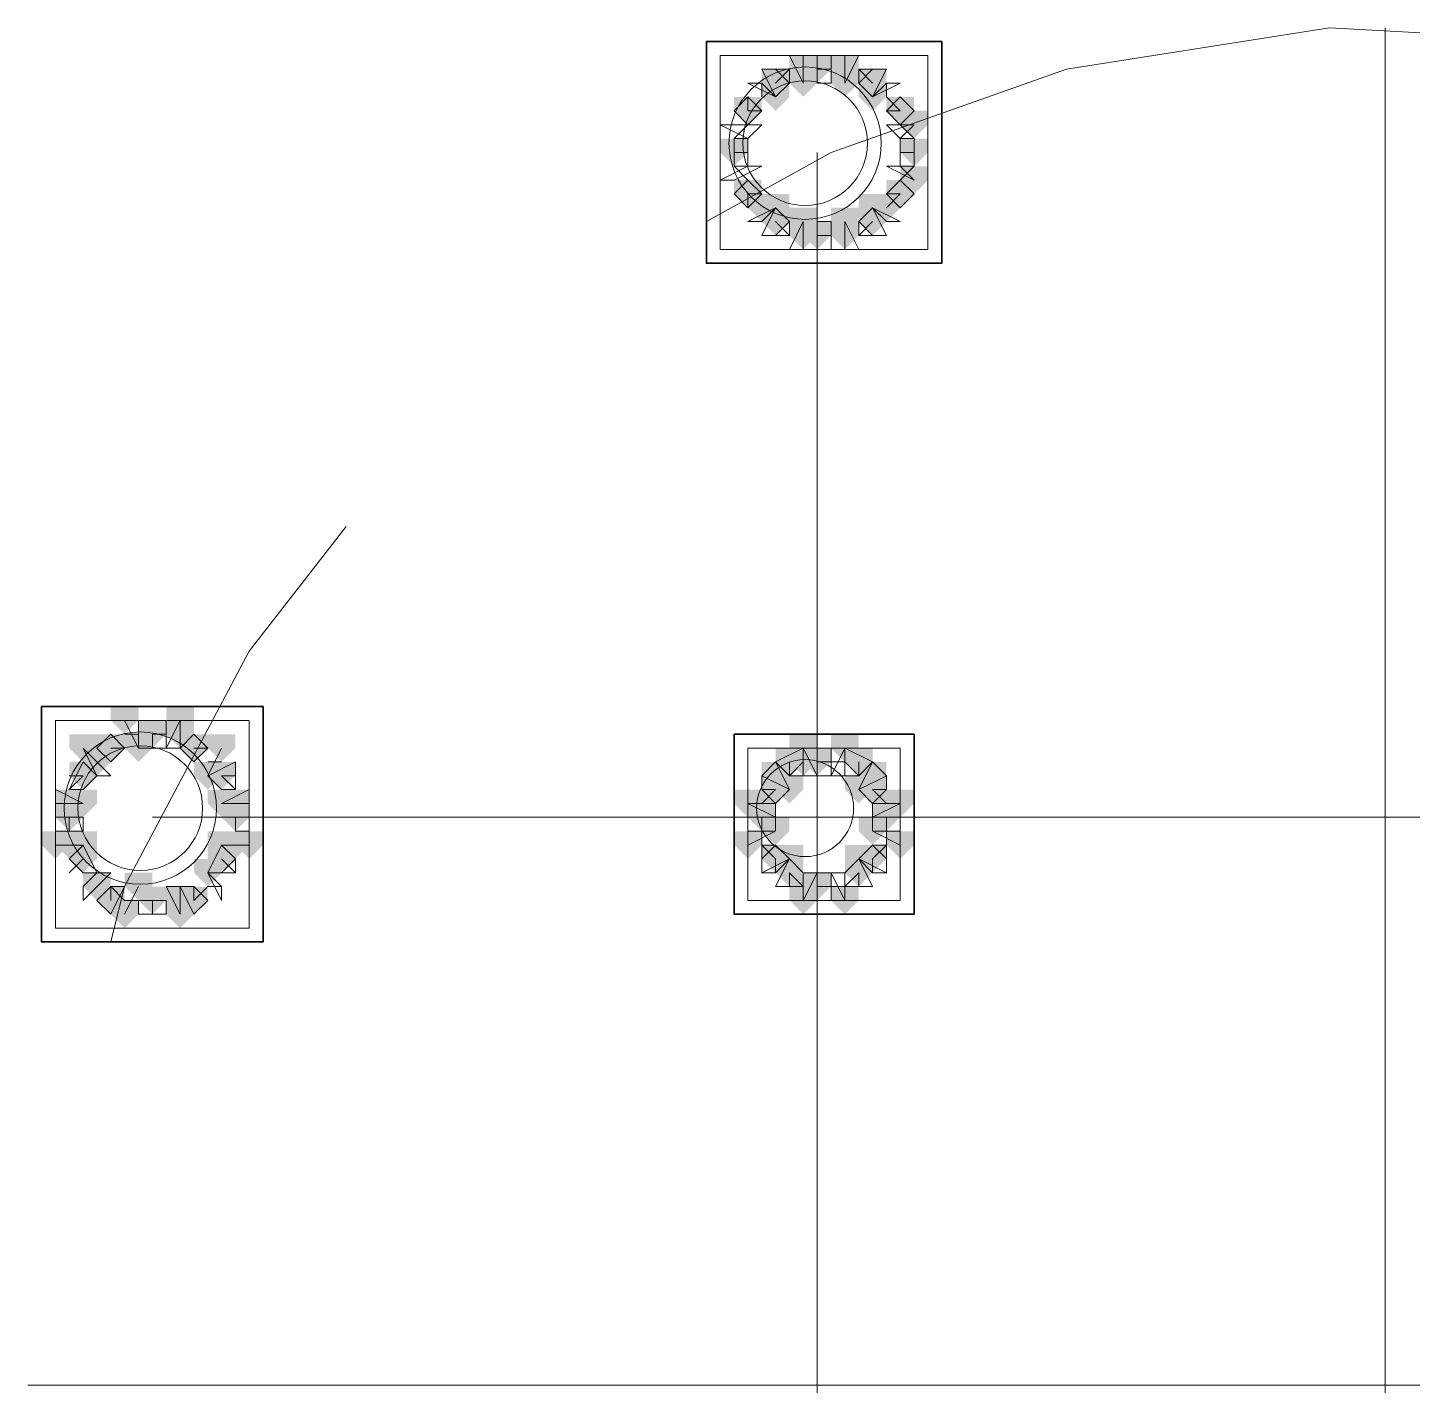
# Model space of a CAD drawing. Header units: millimetres. Extents: x 2315 to 4619, y 1334 to 1897.
# Drawn here: x 4068.01 to 4074.12, y 1554.71 to 1560.69 of the extents above; entities that cross this region are included whole.
import ezdxf

# ---------------------------------------------------------------- set-up
doc = ezdxf.new("R2010")
doc.units = ezdxf.units.MM
for name, color, linetype, true_color in [('PDF_10', 7, 'Continuous', 0x00b85c), ('PDF_AXIS', 7, 'Continuous', 0x00b85c), ('PDF_柱构件', 7, 'Continuous', 0x00b85c), ('PDF_转运站初步方案', 7, 'Continuous', 0x00b85c)]:
    doc.layers.add(name, color=color, linetype=linetype, true_color=true_color)
doc.layers.add('PDF_中心线层', color=1, linetype='Continuous')
doc.layers.add('PDF_粗实线层', color=7, linetype='Continuous')

msp = doc.modelspace()

# ---------------------------------------------------------------- hatches: boundary and pattern name
at = {"layer": 'PDF_10', "transparency": 33554559}
for points in [[(4071.4939, 1560.5703), (4071.4329, 1560.5703), (4071.4329, 1560.5093), (4071.4939, 1560.4482), (4071.555, 1560.5093), (4071.555, 1560.5703)], [(4071.4939, 1560.5703), (4071.4329, 1560.5703), (4071.4329, 1560.5093), (4071.4939, 1560.4482), (4071.555, 1560.5093), (4071.555, 1560.5703)], [(4071.3107, 1560.5093), (4071.2496, 1560.5093), (4071.2496, 1560.4482), (4071.3107, 1560.3871), (4071.3718, 1560.4482), (4071.3718, 1560.5093)], [(4071.3107, 1560.5093), (4071.2496, 1560.5093), (4071.2496, 1560.4482), (4071.3107, 1560.3871), (4071.3718, 1560.4482), (4071.3718, 1560.5093)], [(4071.7383, 1560.5093), (4071.6772, 1560.5093), (4071.6772, 1560.4482), (4071.7383, 1560.3871), (4071.7993, 1560.4482), (4071.7993, 1560.5093)], [(4071.7383, 1560.5093), (4071.6772, 1560.5093), (4071.6772, 1560.4482), (4071.7383, 1560.3871), (4071.7993, 1560.4482), (4071.7993, 1560.5093)], [(4071.1885, 1560.3871), (4071.1275, 1560.3871), (4071.1275, 1560.326), (4071.1885, 1560.2649), (4071.2496, 1560.326), (4071.2496, 1560.3871)], [(4071.1885, 1560.3871), (4071.1275, 1560.3871), (4071.1275, 1560.326), (4071.1885, 1560.2649), (4071.2496, 1560.326), (4071.2496, 1560.3871)], [(4071.8604, 1560.3871), (4071.7993, 1560.3871), (4071.7993, 1560.326), (4071.8604, 1560.2649), (4071.9215, 1560.326), (4071.9215, 1560.3871)], [(4071.8604, 1560.3871), (4071.7993, 1560.3871), (4071.7993, 1560.326), (4071.8604, 1560.2649), (4071.9215, 1560.326), (4071.9215, 1560.3871)], [(4071.1275, 1560.2039), (4071.0664, 1560.2039), (4071.0664, 1560.1428), (4071.1275, 1560.0817), (4071.1885, 1560.1428), (4071.1885, 1560.2039)], [(4071.1275, 1560.2039), (4071.0664, 1560.2039), (4071.0664, 1560.1428), (4071.1275, 1560.0817), (4071.1885, 1560.1428), (4071.1885, 1560.2039)], [(4071.9215, 1560.2039), (4071.8604, 1560.2039), (4071.8604, 1560.1428), (4071.9215, 1560.0817), (4071.9826, 1560.1428), (4071.9826, 1560.2039)], [(4071.9215, 1560.2039), (4071.8604, 1560.2039), (4071.8604, 1560.1428), (4071.9215, 1560.0817), (4071.9826, 1560.1428), (4071.9826, 1560.2039)], [(4071.1885, 1560.0206), (4071.1275, 1560.0206), (4071.1275, 1559.9595), (4071.1885, 1559.8985), (4071.2496, 1559.9595), (4071.2496, 1560.0206)], [(4071.1885, 1560.0206), (4071.1275, 1560.0206), (4071.1275, 1559.9595), (4071.1885, 1559.8985), (4071.2496, 1559.9595), (4071.2496, 1560.0206)], [(4071.8604, 1560.0206), (4071.7993, 1560.0206), (4071.7993, 1559.9595), (4071.8604, 1559.8985), (4071.9215, 1559.9595), (4071.9215, 1560.0206)], [(4071.8604, 1560.0206), (4071.7993, 1560.0206), (4071.7993, 1559.9595), (4071.8604, 1559.8985), (4071.9215, 1559.9595), (4071.9215, 1560.0206)], [(4071.3107, 1559.8985), (4071.2496, 1559.8985), (4071.2496, 1559.8374), (4071.3107, 1559.7763), (4071.3718, 1559.8374), (4071.3718, 1559.8985)], [(4071.3107, 1559.8985), (4071.2496, 1559.8985), (4071.2496, 1559.8374), (4071.3107, 1559.7763), (4071.3718, 1559.8374), (4071.3718, 1559.8985)], [(4071.7383, 1559.8985), (4071.6772, 1559.8985), (4071.6772, 1559.8374), (4071.7383, 1559.7763), (4071.7993, 1559.8374), (4071.7993, 1559.8985)], [(4071.7383, 1559.8985), (4071.6772, 1559.8985), (4071.6772, 1559.8374), (4071.7383, 1559.7763), (4071.7993, 1559.8374), (4071.7993, 1559.8985)], [(4071.4939, 1559.8374), (4071.4329, 1559.8374), (4071.4329, 1559.7763), (4071.4939, 1559.7152), (4071.555, 1559.7763), (4071.555, 1559.8374)], [(4071.4939, 1559.8374), (4071.4329, 1559.8374), (4071.4329, 1559.7763), (4071.4939, 1559.7152), (4071.555, 1559.7763), (4071.555, 1559.8374)], [(4068.562, 1557.6385), (4068.501, 1557.6385), (4068.501, 1557.5774), (4068.562, 1557.5163), (4068.6231, 1557.5774), (4068.6231, 1557.6385)], [(4068.562, 1557.6385), (4068.501, 1557.6385), (4068.501, 1557.5774), (4068.562, 1557.5163), (4068.6231, 1557.5774), (4068.6231, 1557.6385)], [(4068.3788, 1557.5774), (4068.3177, 1557.5774), (4068.3177, 1557.5163), (4068.3788, 1557.4552), (4068.4399, 1557.5163), (4068.4399, 1557.5774)], [(4068.3788, 1557.5774), (4068.3177, 1557.5774), (4068.3177, 1557.5163), (4068.3788, 1557.4552), (4068.4399, 1557.5163), (4068.4399, 1557.5774)], [(4068.3788, 1557.5774), (4068.3177, 1557.5774), (4068.3177, 1557.5163), (4068.3788, 1557.4552), (4068.4399, 1557.5163), (4068.4399, 1557.5774)], [(4068.7453, 1557.5774), (4068.6842, 1557.5774), (4068.6842, 1557.5163), (4068.7453, 1557.4552), (4068.8064, 1557.5163), (4068.8064, 1557.5774)], [(4068.7453, 1557.5774), (4068.6842, 1557.5774), (4068.6842, 1557.5163), (4068.7453, 1557.4552), (4068.8064, 1557.5163), (4068.8064, 1557.5774)], [(4068.7453, 1557.5774), (4068.6842, 1557.5774), (4068.6842, 1557.5163), (4068.7453, 1557.4552), (4068.8064, 1557.5163), (4068.8064, 1557.5774)], [(4071.3718, 1557.5163), (4071.3107, 1557.5163), (4071.3107, 1557.4552), (4071.3718, 1557.3941), (4071.4329, 1557.4552), (4071.4329, 1557.5163)], [(4071.3718, 1557.5163), (4071.3107, 1557.5163), (4071.3107, 1557.4552), (4071.3718, 1557.3941), (4071.4329, 1557.4552), (4071.4329, 1557.5163)], [(4071.4939, 1557.5163), (4071.4329, 1557.5163), (4071.4329, 1557.4552), (4071.4939, 1557.3941), (4071.555, 1557.4552), (4071.555, 1557.5163)], [(4071.4939, 1557.5163), (4071.4329, 1557.5163), (4071.4329, 1557.4552), (4071.4939, 1557.3941), (4071.555, 1557.4552), (4071.555, 1557.5163)], [(4071.6772, 1557.5163), (4071.6161, 1557.5163), (4071.6161, 1557.4552), (4071.6772, 1557.3941), (4071.7383, 1557.4552), (4071.7383, 1557.5163)], [(4071.6772, 1557.5163), (4071.6161, 1557.5163), (4071.6161, 1557.4552), (4071.6772, 1557.3941), (4071.7383, 1557.4552), (4071.7383, 1557.5163)], [(4068.2566, 1557.4552), (4068.1956, 1557.4552), (4068.1956, 1557.3941), (4068.2566, 1557.333), (4068.3177, 1557.3941), (4068.3177, 1557.4552)], [(4068.2566, 1557.4552), (4068.1956, 1557.4552), (4068.1956, 1557.3941), (4068.2566, 1557.333), (4068.3177, 1557.3941), (4068.3177, 1557.4552)], [(4068.8675, 1557.4552), (4068.8064, 1557.4552), (4068.8064, 1557.3941), (4068.8675, 1557.333), (4068.9285, 1557.3941), (4068.9285, 1557.4552)], [(4068.8675, 1557.4552), (4068.8064, 1557.4552), (4068.8064, 1557.3941), (4068.8675, 1557.333), (4068.9285, 1557.3941), (4068.9285, 1557.4552)], [(4071.3107, 1557.3941), (4071.2496, 1557.3941), (4071.2496, 1557.333), (4071.3107, 1557.272), (4071.3718, 1557.333), (4071.3718, 1557.3941)], [(4071.3107, 1557.3941), (4071.2496, 1557.3941), (4071.2496, 1557.333), (4071.3107, 1557.272), (4071.3718, 1557.333), (4071.3718, 1557.3941)], [(4071.7383, 1557.3941), (4071.6772, 1557.3941), (4071.6772, 1557.333), (4071.7383, 1557.272), (4071.7993, 1557.333), (4071.7993, 1557.3941)], [(4071.7383, 1557.3941), (4071.6772, 1557.3941), (4071.6772, 1557.333), (4071.7383, 1557.272), (4071.7993, 1557.333), (4071.7993, 1557.3941)], [(4068.1956, 1557.272), (4068.1345, 1557.272), (4068.1345, 1557.2109), (4068.1956, 1557.1498), (4068.2566, 1557.2109), (4068.2566, 1557.272)], [(4068.1956, 1557.272), (4068.1345, 1557.272), (4068.1345, 1557.2109), (4068.1956, 1557.1498), (4068.2566, 1557.2109), (4068.2566, 1557.272)], [(4068.1956, 1557.272), (4068.1345, 1557.272), (4068.1345, 1557.2109), (4068.1956, 1557.1498), (4068.2566, 1557.2109), (4068.2566, 1557.272)], [(4068.9285, 1557.272), (4068.8675, 1557.272), (4068.8675, 1557.2109), (4068.9285, 1557.1498), (4068.9896, 1557.2109), (4068.9896, 1557.272)], [(4068.9285, 1557.272), (4068.8675, 1557.272), (4068.8675, 1557.2109), (4068.9285, 1557.1498), (4068.9896, 1557.2109), (4068.9896, 1557.272)], [(4071.2496, 1557.272), (4071.1885, 1557.272), (4071.1885, 1557.2109), (4071.2496, 1557.1498), (4071.3107, 1557.2109), (4071.3107, 1557.272)], [(4071.2496, 1557.272), (4071.1885, 1557.272), (4071.1885, 1557.2109), (4071.2496, 1557.1498), (4071.3107, 1557.2109), (4071.3107, 1557.272)], [(4071.2496, 1557.272), (4071.1885, 1557.272), (4071.1885, 1557.2109), (4071.2496, 1557.1498), (4071.3107, 1557.2109), (4071.3107, 1557.272)], [(4071.7993, 1557.272), (4071.7383, 1557.272), (4071.7383, 1557.2109), (4071.7993, 1557.1498), (4071.8604, 1557.2109), (4071.8604, 1557.272)], [(4071.7993, 1557.272), (4071.7383, 1557.272), (4071.7383, 1557.2109), (4071.7993, 1557.1498), (4071.8604, 1557.2109), (4071.8604, 1557.272)], [(4071.7993, 1557.272), (4071.7383, 1557.272), (4071.7383, 1557.2109), (4071.7993, 1557.1498), (4071.8604, 1557.2109), (4071.8604, 1557.272)], [(4068.2566, 1557.0887), (4068.1956, 1557.0887), (4068.1956, 1557.0276), (4068.2566, 1556.9666), (4068.3177, 1557.0276), (4068.3177, 1557.0887)], [(4068.2566, 1557.0887), (4068.1956, 1557.0887), (4068.1956, 1557.0276), (4068.2566, 1556.9666), (4068.3177, 1557.0276), (4068.3177, 1557.0887)], [(4068.8675, 1557.0887), (4068.8064, 1557.0887), (4068.8064, 1557.0276), (4068.8675, 1556.9666), (4068.9285, 1557.0276), (4068.9285, 1557.0887)], [(4068.8675, 1557.0887), (4068.8064, 1557.0887), (4068.8064, 1557.0276), (4068.8675, 1556.9666), (4068.9285, 1557.0276), (4068.9285, 1557.0887)], [(4071.3107, 1557.0887), (4071.2496, 1557.0887), (4071.2496, 1557.0276), (4071.3107, 1556.9666), (4071.3718, 1557.0276), (4071.3718, 1557.0887)], [(4071.3107, 1557.0887), (4071.2496, 1557.0887), (4071.2496, 1557.0276), (4071.3107, 1556.9666), (4071.3718, 1557.0276), (4071.3718, 1557.0887)], [(4071.7383, 1557.0887), (4071.6772, 1557.0887), (4071.6772, 1557.0276), (4071.7383, 1556.9666), (4071.7993, 1557.0276), (4071.7993, 1557.0887)], [(4071.7383, 1557.0887), (4071.6772, 1557.0887), (4071.6772, 1557.0276), (4071.7383, 1556.9666), (4071.7993, 1557.0276), (4071.7993, 1557.0887)], [(4071.3718, 1557.0276), (4071.3107, 1557.0276), (4071.3107, 1556.9666), (4071.3718, 1556.9055), (4071.4329, 1556.9666), (4071.4329, 1557.0276)], [(4071.3718, 1557.0276), (4071.3107, 1557.0276), (4071.3107, 1556.9666), (4071.3718, 1556.9055), (4071.4329, 1556.9666), (4071.4329, 1557.0276)], [(4071.6772, 1557.0276), (4071.6161, 1557.0276), (4071.6161, 1556.9666), (4071.6772, 1556.9055), (4071.7383, 1556.9666), (4071.7383, 1557.0276)], [(4071.6772, 1557.0276), (4071.6161, 1557.0276), (4071.6161, 1556.9666), (4071.6772, 1556.9055), (4071.7383, 1556.9666), (4071.7383, 1557.0276)], [(4071.4939, 1556.9666), (4071.4329, 1556.9666), (4071.4329, 1556.9055), (4071.4939, 1556.8444), (4071.555, 1556.9055), (4071.555, 1556.9666)], [(4071.4939, 1556.9666), (4071.4329, 1556.9666), (4071.4329, 1556.9055), (4071.4939, 1556.8444), (4071.555, 1556.9055), (4071.555, 1556.9666)], [(4068.3788, 1556.9055), (4068.3177, 1556.9055), (4068.3177, 1556.8444), (4068.3788, 1556.7833), (4068.4399, 1556.8444), (4068.4399, 1556.9055)], [(4068.3788, 1556.9055), (4068.3177, 1556.9055), (4068.3177, 1556.8444), (4068.3788, 1556.7833), (4068.4399, 1556.8444), (4068.4399, 1556.9055)], [(4068.562, 1556.9055), (4068.501, 1556.9055), (4068.501, 1556.8444), (4068.562, 1556.7833), (4068.6231, 1556.8444), (4068.6231, 1556.9055)], [(4068.562, 1556.9055), (4068.501, 1556.9055), (4068.501, 1556.8444), (4068.562, 1556.7833), (4068.6231, 1556.8444), (4068.6231, 1556.9055)], [(4068.7453, 1556.9055), (4068.6842, 1556.9055), (4068.6842, 1556.8444), (4068.7453, 1556.7833), (4068.8064, 1556.8444), (4068.8064, 1556.9055)], [(4068.7453, 1556.9055), (4068.6842, 1556.9055), (4068.6842, 1556.8444), (4068.7453, 1556.7833), (4068.8064, 1556.8444), (4068.8064, 1556.9055)]]:
    msp.add_hatch(color=256, dxfattribs=at).paths.add_polyline_path(points)
at = {"layer": 'PDF_柱构件', "transparency": 33554559}
for points in [[(4071.4329, 1560.5703), (4071.3718, 1560.5703), (4071.3718, 1560.5093), (4071.4329, 1560.4482), (4071.4939, 1560.5093), (4071.4939, 1560.5703)], [(4071.6161, 1560.5703), (4071.555, 1560.5703), (4071.555, 1560.5093), (4071.6161, 1560.4482), (4071.6772, 1560.5093), (4071.6772, 1560.5703)], [(4071.4329, 1560.5093), (4071.3718, 1560.5093), (4071.3718, 1560.4482), (4071.4329, 1560.3871), (4071.4939, 1560.4482), (4071.4939, 1560.5093)], [(4071.6161, 1560.5093), (4071.555, 1560.5093), (4071.555, 1560.4482), (4071.6161, 1560.3871), (4071.6772, 1560.4482), (4071.6772, 1560.5093)], [(4071.3107, 1560.4482), (4071.2496, 1560.4482), (4071.2496, 1560.3871), (4071.3107, 1560.326), (4071.3718, 1560.3871), (4071.3718, 1560.4482)], [(4071.7383, 1560.4482), (4071.6772, 1560.4482), (4071.6772, 1560.3871), (4071.7383, 1560.326), (4071.7993, 1560.3871), (4071.7993, 1560.4482)], [(4071.9215, 1560.326), (4071.8604, 1560.326), (4071.8604, 1560.2649), (4071.9215, 1560.2039), (4071.9826, 1560.2649), (4071.9826, 1560.326)], [(4071.9215, 1560.0817), (4071.8604, 1560.0817), (4071.8604, 1560.0206), (4071.9215, 1559.9595), (4071.9826, 1560.0206), (4071.9826, 1560.0817)], [(4071.2496, 1559.9595), (4071.1885, 1559.9595), (4071.1885, 1559.8985), (4071.2496, 1559.8374), (4071.3107, 1559.8985), (4071.3107, 1559.9595)], [(4071.3107, 1559.9595), (4071.2496, 1559.9595), (4071.2496, 1559.8985), (4071.3107, 1559.8374), (4071.3718, 1559.8985), (4071.3718, 1559.9595)], [(4071.7383, 1559.9595), (4071.6772, 1559.9595), (4071.6772, 1559.8985), (4071.7383, 1559.8374), (4071.7993, 1559.8985), (4071.7993, 1559.9595)], [(4071.7993, 1559.9595), (4071.7383, 1559.9595), (4071.7383, 1559.8985), (4071.7993, 1559.8374), (4071.8604, 1559.8985), (4071.8604, 1559.9595)], [(4071.4329, 1559.8985), (4071.3718, 1559.8985), (4071.3718, 1559.8374), (4071.4329, 1559.7763), (4071.4939, 1559.8374), (4071.4939, 1559.8985)], [(4071.6161, 1559.8985), (4071.555, 1559.8985), (4071.555, 1559.8374), (4071.6161, 1559.7763), (4071.6772, 1559.8374), (4071.6772, 1559.8985)], [(4071.4329, 1559.8374), (4071.3718, 1559.8374), (4071.3718, 1559.7763), (4071.4329, 1559.7152), (4071.4939, 1559.7763), (4071.4939, 1559.8374)], [(4071.6161, 1559.8374), (4071.555, 1559.8374), (4071.555, 1559.7763), (4071.6161, 1559.7152), (4071.6772, 1559.7763), (4071.6772, 1559.8374)], [(4068.4399, 1557.6995), (4068.3788, 1557.6995), (4068.3788, 1557.6385), (4068.4399, 1557.5774), (4068.501, 1557.6385), (4068.501, 1557.6995)], [(4068.6842, 1557.6995), (4068.6231, 1557.6995), (4068.6231, 1557.6385), (4068.6842, 1557.5774), (4068.7453, 1557.6385), (4068.7453, 1557.6995)], [(4068.6842, 1557.6385), (4068.6231, 1557.6385), (4068.6231, 1557.5774), (4068.6842, 1557.5163), (4068.7453, 1557.5774), (4068.7453, 1557.6385)], [(4068.2566, 1557.5774), (4068.1956, 1557.5774), (4068.1956, 1557.5163), (4068.2566, 1557.4552), (4068.3177, 1557.5163), (4068.3177, 1557.5774)], [(4068.501, 1557.5774), (4068.4399, 1557.5774), (4068.4399, 1557.5163), (4068.501, 1557.4552), (4068.562, 1557.5163), (4068.562, 1557.5774)], [(4068.8675, 1557.5774), (4068.8064, 1557.5774), (4068.8064, 1557.5163), (4068.8675, 1557.4552), (4068.9285, 1557.5163), (4068.9285, 1557.5774)], [(4071.4329, 1557.5774), (4071.3718, 1557.5774), (4071.3718, 1557.5163), (4071.4329, 1557.4552), (4071.4939, 1557.5163), (4071.4939, 1557.5774)], [(4071.6161, 1557.5774), (4071.555, 1557.5774), (4071.555, 1557.5163), (4071.6161, 1557.4552), (4071.6772, 1557.5163), (4071.6772, 1557.5774)], [(4068.3177, 1557.5163), (4068.2566, 1557.5163), (4068.2566, 1557.4552), (4068.3177, 1557.3941), (4068.3788, 1557.4552), (4068.3788, 1557.5163)], [(4071.4329, 1557.5163), (4071.3718, 1557.5163), (4071.3718, 1557.4552), (4071.4329, 1557.3941), (4071.4939, 1557.4552), (4071.4939, 1557.5163)], [(4068.8064, 1557.4552), (4068.7453, 1557.4552), (4068.7453, 1557.3941), (4068.8064, 1557.333), (4068.8675, 1557.3941), (4068.8675, 1557.4552)], [(4071.3107, 1557.4552), (4071.2496, 1557.4552), (4071.2496, 1557.3941), (4071.3107, 1557.333), (4071.3718, 1557.3941), (4071.3718, 1557.4552)], [(4071.7383, 1557.4552), (4071.6772, 1557.4552), (4071.6772, 1557.3941), (4071.7383, 1557.333), (4071.7993, 1557.3941), (4071.7993, 1557.4552)], [(4071.3718, 1557.3941), (4071.3107, 1557.3941), (4071.3107, 1557.333), (4071.3718, 1557.272), (4071.4329, 1557.333), (4071.4329, 1557.3941)], [(4071.6772, 1557.3941), (4071.6161, 1557.3941), (4071.6161, 1557.333), (4071.6772, 1557.272), (4071.7383, 1557.333), (4071.7383, 1557.3941)], [(4068.1956, 1557.333), (4068.1345, 1557.333), (4068.1345, 1557.272), (4068.1956, 1557.2109), (4068.2566, 1557.272), (4068.2566, 1557.333)], [(4068.2566, 1557.333), (4068.1956, 1557.333), (4068.1956, 1557.272), (4068.2566, 1557.2109), (4068.3177, 1557.272), (4068.3177, 1557.333)], [(4068.8675, 1557.333), (4068.8064, 1557.333), (4068.8064, 1557.272), (4068.8675, 1557.2109), (4068.9285, 1557.272), (4068.9285, 1557.333)], [(4068.9285, 1557.333), (4068.8675, 1557.333), (4068.8675, 1557.272), (4068.9285, 1557.2109), (4068.9896, 1557.272), (4068.9896, 1557.333)], [(4071.1885, 1557.333), (4071.1275, 1557.333), (4071.1275, 1557.272), (4071.1885, 1557.2109), (4071.2496, 1557.272), (4071.2496, 1557.333)], [(4071.2496, 1557.333), (4071.1885, 1557.333), (4071.1885, 1557.272), (4071.2496, 1557.2109), (4071.3107, 1557.272), (4071.3107, 1557.333)], [(4071.7993, 1557.333), (4071.7383, 1557.333), (4071.7383, 1557.272), (4071.7993, 1557.2109), (4071.8604, 1557.272), (4071.8604, 1557.333)], [(4071.8604, 1557.333), (4071.7993, 1557.333), (4071.7993, 1557.272), (4071.8604, 1557.2109), (4071.9215, 1557.272), (4071.9215, 1557.333)], [(4071.3107, 1557.2109), (4071.2496, 1557.2109), (4071.2496, 1557.1498), (4071.3107, 1557.0887), (4071.3718, 1557.1498), (4071.3718, 1557.2109)], [(4071.7383, 1557.2109), (4071.6772, 1557.2109), (4071.6772, 1557.1498), (4071.7383, 1557.0887), (4071.7993, 1557.1498), (4071.7993, 1557.2109)], [(4068.1345, 1557.1498), (4068.0734, 1557.1498), (4068.0734, 1557.0887), (4068.1345, 1557.0276), (4068.1956, 1557.0887), (4068.1956, 1557.1498)], [(4068.1956, 1557.1498), (4068.1345, 1557.1498), (4068.1345, 1557.0887), (4068.1956, 1557.0276), (4068.2566, 1557.0887), (4068.2566, 1557.1498)], [(4068.2566, 1557.1498), (4068.1956, 1557.1498), (4068.1956, 1557.0887), (4068.2566, 1557.0276), (4068.3177, 1557.0887), (4068.3177, 1557.1498)], [(4068.8675, 1557.1498), (4068.8064, 1557.1498), (4068.8064, 1557.0887), (4068.8675, 1557.0276), (4068.9285, 1557.0887), (4068.9285, 1557.1498)], [(4068.9285, 1557.1498), (4068.8675, 1557.1498), (4068.8675, 1557.0887), (4068.9285, 1557.0276), (4068.9896, 1557.0887), (4068.9896, 1557.1498)], [(4068.9896, 1557.1498), (4068.9285, 1557.1498), (4068.9285, 1557.0887), (4068.9896, 1557.0276), (4069.0507, 1557.0887), (4069.0507, 1557.1498)], [(4071.1885, 1557.1498), (4071.1275, 1557.1498), (4071.1275, 1557.0887), (4071.1885, 1557.0276), (4071.2496, 1557.0887), (4071.2496, 1557.1498)], [(4071.8604, 1557.1498), (4071.7993, 1557.1498), (4071.7993, 1557.0887), (4071.8604, 1557.0276), (4071.9215, 1557.0887), (4071.9215, 1557.1498)], [(4071.3718, 1557.0887), (4071.3107, 1557.0887), (4071.3107, 1557.0276), (4071.3718, 1556.9666), (4071.4329, 1557.0276), (4071.4329, 1557.0887)], [(4071.6772, 1557.0887), (4071.6161, 1557.0887), (4071.6161, 1557.0276), (4071.6772, 1556.9666), (4071.7383, 1557.0276), (4071.7383, 1557.0887)], [(4068.8064, 1557.0276), (4068.7453, 1557.0276), (4068.7453, 1556.9666), (4068.8064, 1556.9055), (4068.8675, 1556.9666), (4068.8675, 1557.0276)], [(4068.3177, 1556.9666), (4068.2566, 1556.9666), (4068.2566, 1556.9055), (4068.3177, 1556.8444), (4068.3788, 1556.9055), (4068.3788, 1556.9666)], [(4068.501, 1556.9666), (4068.4399, 1556.9666), (4068.4399, 1556.9055), (4068.501, 1556.8444), (4068.562, 1556.9055), (4068.562, 1556.9666)], [(4071.4329, 1556.9666), (4071.3718, 1556.9666), (4071.3718, 1556.9055), (4071.4329, 1556.8444), (4071.4939, 1556.9055), (4071.4939, 1556.9666)], [(4068.6842, 1556.9055), (4068.6231, 1556.9055), (4068.6231, 1556.8444), (4068.6842, 1556.7833), (4068.7453, 1556.8444), (4068.7453, 1556.9055)], [(4071.4329, 1556.9055), (4071.3718, 1556.9055), (4071.3718, 1556.8444), (4071.4329, 1556.7833), (4071.4939, 1556.8444), (4071.4939, 1556.9055)], [(4071.6161, 1556.9055), (4071.555, 1556.9055), (4071.555, 1556.8444), (4071.6161, 1556.7833), (4071.6772, 1556.8444), (4071.6772, 1556.9055)], [(4068.4399, 1556.8444), (4068.3788, 1556.8444), (4068.3788, 1556.7833), (4068.4399, 1556.7222), (4068.501, 1556.7833), (4068.501, 1556.8444)], [(4068.6842, 1556.8444), (4068.6231, 1556.8444), (4068.6231, 1556.7833), (4068.6842, 1556.7222), (4068.7453, 1556.7833), (4068.7453, 1556.8444)]]:
    msp.add_hatch(color=256, dxfattribs=at).paths.add_polyline_path(points)
at = {"layer": 'PDF_转运站初步方案', "transparency": 33554559}
for points in [[(4071.4939, 1560.5703), (4071.4329, 1560.5703), (4071.4329, 1560.5093), (4071.4939, 1560.4482), (4071.555, 1560.5093), (4071.555, 1560.5703)], [(4071.4939, 1560.5703), (4071.4329, 1560.5703), (4071.4329, 1560.5093), (4071.4939, 1560.4482), (4071.555, 1560.5093), (4071.555, 1560.5703)], [(4071.3107, 1560.5093), (4071.2496, 1560.5093), (4071.2496, 1560.4482), (4071.3107, 1560.3871), (4071.3718, 1560.4482), (4071.3718, 1560.5093)], [(4071.3107, 1560.5093), (4071.2496, 1560.5093), (4071.2496, 1560.4482), (4071.3107, 1560.3871), (4071.3718, 1560.4482), (4071.3718, 1560.5093)], [(4071.7383, 1560.5093), (4071.6772, 1560.5093), (4071.6772, 1560.4482), (4071.7383, 1560.3871), (4071.7993, 1560.4482), (4071.7993, 1560.5093)], [(4071.7383, 1560.5093), (4071.6772, 1560.5093), (4071.6772, 1560.4482), (4071.7383, 1560.3871), (4071.7993, 1560.4482), (4071.7993, 1560.5093)], [(4071.1885, 1560.3871), (4071.1275, 1560.3871), (4071.1275, 1560.326), (4071.1885, 1560.2649), (4071.2496, 1560.326), (4071.2496, 1560.3871)], [(4071.1885, 1560.3871), (4071.1275, 1560.3871), (4071.1275, 1560.326), (4071.1885, 1560.2649), (4071.2496, 1560.326), (4071.2496, 1560.3871)], [(4071.8604, 1560.3871), (4071.7993, 1560.3871), (4071.7993, 1560.326), (4071.8604, 1560.2649), (4071.9215, 1560.326), (4071.9215, 1560.3871)], [(4071.8604, 1560.3871), (4071.7993, 1560.3871), (4071.7993, 1560.326), (4071.8604, 1560.2649), (4071.9215, 1560.326), (4071.9215, 1560.3871)], [(4071.1275, 1560.2039), (4071.0664, 1560.2039), (4071.0664, 1560.1428), (4071.1275, 1560.0817), (4071.1885, 1560.1428), (4071.1885, 1560.2039)], [(4071.1275, 1560.2039), (4071.0664, 1560.2039), (4071.0664, 1560.1428), (4071.1275, 1560.0817), (4071.1885, 1560.1428), (4071.1885, 1560.2039)], [(4071.9215, 1560.2039), (4071.8604, 1560.2039), (4071.8604, 1560.1428), (4071.9215, 1560.0817), (4071.9826, 1560.1428), (4071.9826, 1560.2039)], [(4071.9215, 1560.2039), (4071.8604, 1560.2039), (4071.8604, 1560.1428), (4071.9215, 1560.0817), (4071.9826, 1560.1428), (4071.9826, 1560.2039)], [(4071.1885, 1560.0206), (4071.1275, 1560.0206), (4071.1275, 1559.9595), (4071.1885, 1559.8985), (4071.2496, 1559.9595), (4071.2496, 1560.0206)], [(4071.1885, 1560.0206), (4071.1275, 1560.0206), (4071.1275, 1559.9595), (4071.1885, 1559.8985), (4071.2496, 1559.9595), (4071.2496, 1560.0206)], [(4071.8604, 1560.0206), (4071.7993, 1560.0206), (4071.7993, 1559.9595), (4071.8604, 1559.8985), (4071.9215, 1559.9595), (4071.9215, 1560.0206)], [(4071.8604, 1560.0206), (4071.7993, 1560.0206), (4071.7993, 1559.9595), (4071.8604, 1559.8985), (4071.9215, 1559.9595), (4071.9215, 1560.0206)], [(4071.3107, 1559.8985), (4071.2496, 1559.8985), (4071.2496, 1559.8374), (4071.3107, 1559.7763), (4071.3718, 1559.8374), (4071.3718, 1559.8985)], [(4071.3107, 1559.8985), (4071.2496, 1559.8985), (4071.2496, 1559.8374), (4071.3107, 1559.7763), (4071.3718, 1559.8374), (4071.3718, 1559.8985)], [(4071.7383, 1559.8985), (4071.6772, 1559.8985), (4071.6772, 1559.8374), (4071.7383, 1559.7763), (4071.7993, 1559.8374), (4071.7993, 1559.8985)], [(4071.7383, 1559.8985), (4071.6772, 1559.8985), (4071.6772, 1559.8374), (4071.7383, 1559.7763), (4071.7993, 1559.8374), (4071.7993, 1559.8985)], [(4071.4939, 1559.8374), (4071.4329, 1559.8374), (4071.4329, 1559.7763), (4071.4939, 1559.7152), (4071.555, 1559.7763), (4071.555, 1559.8374)], [(4071.4939, 1559.8374), (4071.4329, 1559.8374), (4071.4329, 1559.7763), (4071.4939, 1559.7152), (4071.555, 1559.7763), (4071.555, 1559.8374)], [(4068.562, 1557.6385), (4068.501, 1557.6385), (4068.501, 1557.5774), (4068.562, 1557.5163), (4068.6231, 1557.5774), (4068.6231, 1557.6385)], [(4068.562, 1557.6385), (4068.501, 1557.6385), (4068.501, 1557.5774), (4068.562, 1557.5163), (4068.6231, 1557.5774), (4068.6231, 1557.6385)], [(4068.3788, 1557.5774), (4068.3177, 1557.5774), (4068.3177, 1557.5163), (4068.3788, 1557.4552), (4068.4399, 1557.5163), (4068.4399, 1557.5774)], [(4068.3788, 1557.5774), (4068.3177, 1557.5774), (4068.3177, 1557.5163), (4068.3788, 1557.4552), (4068.4399, 1557.5163), (4068.4399, 1557.5774)], [(4068.7453, 1557.5774), (4068.6842, 1557.5774), (4068.6842, 1557.5163), (4068.7453, 1557.4552), (4068.8064, 1557.5163), (4068.8064, 1557.5774)], [(4068.7453, 1557.5774), (4068.6842, 1557.5774), (4068.6842, 1557.5163), (4068.7453, 1557.4552), (4068.8064, 1557.5163), (4068.8064, 1557.5774)], [(4071.3718, 1557.5163), (4071.3107, 1557.5163), (4071.3107, 1557.4552), (4071.3718, 1557.3941), (4071.4329, 1557.4552), (4071.4329, 1557.5163)], [(4071.3718, 1557.5163), (4071.3107, 1557.5163), (4071.3107, 1557.4552), (4071.3718, 1557.3941), (4071.4329, 1557.4552), (4071.4329, 1557.5163)], [(4071.4939, 1557.5163), (4071.4329, 1557.5163), (4071.4329, 1557.4552), (4071.4939, 1557.3941), (4071.555, 1557.4552), (4071.555, 1557.5163)], [(4071.4939, 1557.5163), (4071.4329, 1557.5163), (4071.4329, 1557.4552), (4071.4939, 1557.3941), (4071.555, 1557.4552), (4071.555, 1557.5163)], [(4071.6772, 1557.5163), (4071.6161, 1557.5163), (4071.6161, 1557.4552), (4071.6772, 1557.3941), (4071.7383, 1557.4552), (4071.7383, 1557.5163)], [(4071.6772, 1557.5163), (4071.6161, 1557.5163), (4071.6161, 1557.4552), (4071.6772, 1557.3941), (4071.7383, 1557.4552), (4071.7383, 1557.5163)], [(4068.2566, 1557.4552), (4068.1956, 1557.4552), (4068.1956, 1557.3941), (4068.2566, 1557.333), (4068.3177, 1557.3941), (4068.3177, 1557.4552)], [(4068.2566, 1557.4552), (4068.1956, 1557.4552), (4068.1956, 1557.3941), (4068.2566, 1557.333), (4068.3177, 1557.3941), (4068.3177, 1557.4552)], [(4068.8675, 1557.4552), (4068.8064, 1557.4552), (4068.8064, 1557.3941), (4068.8675, 1557.333), (4068.9285, 1557.3941), (4068.9285, 1557.4552)], [(4068.8675, 1557.4552), (4068.8064, 1557.4552), (4068.8064, 1557.3941), (4068.8675, 1557.333), (4068.9285, 1557.3941), (4068.9285, 1557.4552)], [(4071.3107, 1557.3941), (4071.2496, 1557.3941), (4071.2496, 1557.333), (4071.3107, 1557.272), (4071.3718, 1557.333), (4071.3718, 1557.3941)], [(4071.3107, 1557.3941), (4071.2496, 1557.3941), (4071.2496, 1557.333), (4071.3107, 1557.272), (4071.3718, 1557.333), (4071.3718, 1557.3941)], [(4071.7383, 1557.3941), (4071.6772, 1557.3941), (4071.6772, 1557.333), (4071.7383, 1557.272), (4071.7993, 1557.333), (4071.7993, 1557.3941)], [(4071.7383, 1557.3941), (4071.6772, 1557.3941), (4071.6772, 1557.333), (4071.7383, 1557.272), (4071.7993, 1557.333), (4071.7993, 1557.3941)], [(4068.1956, 1557.272), (4068.1345, 1557.272), (4068.1345, 1557.2109), (4068.1956, 1557.1498), (4068.2566, 1557.2109), (4068.2566, 1557.272)], [(4068.1956, 1557.272), (4068.1345, 1557.272), (4068.1345, 1557.2109), (4068.1956, 1557.1498), (4068.2566, 1557.2109), (4068.2566, 1557.272)], [(4068.9285, 1557.272), (4068.8675, 1557.272), (4068.8675, 1557.2109), (4068.9285, 1557.1498), (4068.9896, 1557.2109), (4068.9896, 1557.272)], [(4068.9285, 1557.272), (4068.8675, 1557.272), (4068.8675, 1557.2109), (4068.9285, 1557.1498), (4068.9896, 1557.2109), (4068.9896, 1557.272)], [(4071.2496, 1557.272), (4071.1885, 1557.272), (4071.1885, 1557.2109), (4071.2496, 1557.1498), (4071.3107, 1557.2109), (4071.3107, 1557.272)], [(4071.2496, 1557.272), (4071.1885, 1557.272), (4071.1885, 1557.2109), (4071.2496, 1557.1498), (4071.3107, 1557.2109), (4071.3107, 1557.272)], [(4071.7993, 1557.272), (4071.7383, 1557.272), (4071.7383, 1557.2109), (4071.7993, 1557.1498), (4071.8604, 1557.2109), (4071.8604, 1557.272)], [(4071.7993, 1557.272), (4071.7383, 1557.272), (4071.7383, 1557.2109), (4071.7993, 1557.1498), (4071.8604, 1557.2109), (4071.8604, 1557.272)], [(4068.2566, 1557.0887), (4068.1956, 1557.0887), (4068.1956, 1557.0276), (4068.2566, 1556.9666), (4068.3177, 1557.0276), (4068.3177, 1557.0887)], [(4068.2566, 1557.0887), (4068.1956, 1557.0887), (4068.1956, 1557.0276), (4068.2566, 1556.9666), (4068.3177, 1557.0276), (4068.3177, 1557.0887)], [(4068.8675, 1557.0887), (4068.8064, 1557.0887), (4068.8064, 1557.0276), (4068.8675, 1556.9666), (4068.9285, 1557.0276), (4068.9285, 1557.0887)], [(4068.8675, 1557.0887), (4068.8064, 1557.0887), (4068.8064, 1557.0276), (4068.8675, 1556.9666), (4068.9285, 1557.0276), (4068.9285, 1557.0887)], [(4071.3107, 1557.0887), (4071.2496, 1557.0887), (4071.2496, 1557.0276), (4071.3107, 1556.9666), (4071.3718, 1557.0276), (4071.3718, 1557.0887)], [(4071.3107, 1557.0887), (4071.2496, 1557.0887), (4071.2496, 1557.0276), (4071.3107, 1556.9666), (4071.3718, 1557.0276), (4071.3718, 1557.0887)], [(4071.7383, 1557.0887), (4071.6772, 1557.0887), (4071.6772, 1557.0276), (4071.7383, 1556.9666), (4071.7993, 1557.0276), (4071.7993, 1557.0887)], [(4071.7383, 1557.0887), (4071.6772, 1557.0887), (4071.6772, 1557.0276), (4071.7383, 1556.9666), (4071.7993, 1557.0276), (4071.7993, 1557.0887)], [(4071.3718, 1557.0276), (4071.3107, 1557.0276), (4071.3107, 1556.9666), (4071.3718, 1556.9055), (4071.4329, 1556.9666), (4071.4329, 1557.0276)], [(4071.3718, 1557.0276), (4071.3107, 1557.0276), (4071.3107, 1556.9666), (4071.3718, 1556.9055), (4071.4329, 1556.9666), (4071.4329, 1557.0276)], [(4071.6772, 1557.0276), (4071.6161, 1557.0276), (4071.6161, 1556.9666), (4071.6772, 1556.9055), (4071.7383, 1556.9666), (4071.7383, 1557.0276)], [(4071.6772, 1557.0276), (4071.6161, 1557.0276), (4071.6161, 1556.9666), (4071.6772, 1556.9055), (4071.7383, 1556.9666), (4071.7383, 1557.0276)], [(4071.4939, 1556.9666), (4071.4329, 1556.9666), (4071.4329, 1556.9055), (4071.4939, 1556.8444), (4071.555, 1556.9055), (4071.555, 1556.9666)], [(4071.4939, 1556.9666), (4071.4329, 1556.9666), (4071.4329, 1556.9055), (4071.4939, 1556.8444), (4071.555, 1556.9055), (4071.555, 1556.9666)], [(4068.3788, 1556.9055), (4068.3177, 1556.9055), (4068.3177, 1556.8444), (4068.3788, 1556.7833), (4068.4399, 1556.8444), (4068.4399, 1556.9055)], [(4068.3788, 1556.9055), (4068.3177, 1556.9055), (4068.3177, 1556.8444), (4068.3788, 1556.7833), (4068.4399, 1556.8444), (4068.4399, 1556.9055)], [(4068.562, 1556.9055), (4068.501, 1556.9055), (4068.501, 1556.8444), (4068.562, 1556.7833), (4068.6231, 1556.8444), (4068.6231, 1556.9055)], [(4068.562, 1556.9055), (4068.501, 1556.9055), (4068.501, 1556.8444), (4068.562, 1556.7833), (4068.6231, 1556.8444), (4068.6231, 1556.9055)], [(4068.7453, 1556.9055), (4068.6842, 1556.9055), (4068.6842, 1556.8444), (4068.7453, 1556.7833), (4068.8064, 1556.8444), (4068.8064, 1556.9055)], [(4068.7453, 1556.9055), (4068.6842, 1556.9055), (4068.6842, 1556.8444), (4068.7453, 1556.7833), (4068.8064, 1556.8444), (4068.8064, 1556.9055)]]:
    msp.add_hatch(color=256, dxfattribs=at).paths.add_polyline_path(points)

# ---------------------------------------------------------------- linework, layer by layer
at = {"layer": 'PDF_10', "lineweight": 18}
for points in [[(4071.555, 1560.5093), (4071.4939, 1560.5093), (4071.4939, 1560.5703)], [(4071.3718, 1560.5093), (4071.3107, 1560.4482)], [(4071.3718, 1560.4482), (4071.3107, 1560.5093)], [(4071.7383, 1560.4482), (4071.6772, 1560.5093)], [(4071.6772, 1560.4482), (4071.7383, 1560.5093)], [(4071.1885, 1560.3871), (4071.1885, 1560.326), (4071.2496, 1560.326)], [(4071.7993, 1560.326), (4071.8604, 1560.326), (4071.7993, 1560.3871)], [(4071.1275, 1560.2039), (4071.1275, 1560.0817)], [(4071.9215, 1560.0817), (4071.9215, 1560.2039)], [(4071.1885, 1560.1428), (4071.1275, 1560.1428)], [(4071.8604, 1560.1428), (4071.9215, 1560.1428)], [(4071.2496, 1559.9595), (4071.1885, 1559.9595), (4071.1885, 1559.8985)], [(4071.7993, 1559.8985), (4071.8604, 1559.9595), (4071.7993, 1559.9595)], [(4071.3107, 1559.8374), (4071.3718, 1559.7763)], [(4071.3718, 1559.8374), (4071.3107, 1559.7763)], [(4071.6772, 1559.7763), (4071.7383, 1559.8374)], [(4071.6772, 1559.8374), (4071.7383, 1559.7763)], [(4071.4939, 1559.7152), (4071.4939, 1559.7763), (4071.555, 1559.7763)], [(4068.562, 1557.5163), (4068.562, 1557.5774), (4068.6231, 1557.5774)], [(4068.3788, 1557.5163), (4068.4399, 1557.5163)], [(4068.7453, 1557.5163), (4068.8064, 1557.5163)], [(4071.4939, 1557.5163), (4071.4939, 1557.4552), (4071.555, 1557.4552)], [(4071.3718, 1557.4552), (4071.3718, 1557.3941), (4071.4329, 1557.4552)], [(4071.6161, 1557.4552), (4071.6772, 1557.3941), (4071.6772, 1557.4552)], [(4068.1956, 1557.333), (4068.2566, 1557.3941), (4068.1956, 1557.3941)], [(4068.9285, 1557.3941), (4068.8675, 1557.3941), (4068.9285, 1557.333)], [(4071.2496, 1557.272), (4071.3107, 1557.333), (4071.2496, 1557.333)], [(4071.7993, 1557.333), (4071.7383, 1557.333), (4071.7993, 1557.272)], [(4068.1956, 1557.1498), (4068.1956, 1557.2109)], [(4068.9896, 1557.2109), (4068.9285, 1557.2109), (4068.9285, 1557.1498)], [(4071.2496, 1557.1498), (4071.2496, 1557.2109)], [(4071.7993, 1557.2109), (4071.7993, 1557.1498)], [(4071.3107, 1557.0276), (4071.2496, 1557.0887)], [(4071.3107, 1557.0887), (4071.2496, 1557.0276)], [(4071.7993, 1557.0887), (4071.7383, 1557.0276)], [(4071.7383, 1557.0887), (4071.7993, 1557.0276)], [(4068.2566, 1556.9666), (4068.1956, 1557.0276)], [(4068.2566, 1557.0276), (4068.1956, 1556.9666)], [(4068.9285, 1557.0276), (4068.8675, 1556.9666)], [(4068.8675, 1557.0276), (4068.9285, 1556.9666)], [(4071.4329, 1556.9055), (4071.3718, 1556.9666), (4071.3718, 1556.9055)], [(4071.555, 1556.9055), (4071.4939, 1556.9055), (4071.4939, 1556.9666)], [(4071.6772, 1556.9055), (4071.6772, 1556.9666), (4071.6161, 1556.9055)], [(4068.4399, 1556.8444), (4068.3788, 1556.9055), (4068.3788, 1556.8444)], [(4068.8064, 1556.9055), (4068.7453, 1556.8444), (4068.7453, 1556.9055)], [(4068.6231, 1556.8444), (4068.562, 1556.8444), (4068.562, 1556.7833)]]:
    msp.add_lwpolyline(points, dxfattribs=at)
at = {"layer": 'PDF_AXIS', "lineweight": 18}
for points in [[(4071.9826, 1560.5703), (4071.9826, 1559.7152), (4071.0664, 1559.7152), (4071.0664, 1560.5703)], [(4068.1345, 1557.6385), (4068.1345, 1556.7222), (4068.9896, 1556.7222), (4068.9896, 1557.6385)], [(4071.1885, 1557.5163), (4071.1885, 1556.8444), (4071.8604, 1556.8444), (4071.8604, 1557.5163)]]:
    msp.add_lwpolyline(points, close=True, dxfattribs=at)
at = {"layer": 'PDF_中心线层', "color": 112, "lineweight": 18, "true_color": 0x00b85c}
for points in [[(4079.9842, 1554.7066), (4079.9842, 1555.2563), (4079.801, 1556.3557), (4079.3734, 1557.4552), (4078.7626, 1558.3714), (4077.9685, 1559.2266), (4077.0523, 1559.8985), (4076.0139, 1560.3871), (4074.8534, 1560.6314), (4073.7539, 1560.6925), (4072.5934, 1560.5093), (4071.555, 1560.1428), (4071.0053, 1559.8374)], [(4071.4939, 1549.2093), (4071.4939, 1560.1428)], [(4069.4172, 1558.4936), (4068.9896, 1557.9439), (4068.4399, 1556.9055), (4068.3788, 1556.6612)], [(4079.4956, 1557.2109), (4068.562, 1557.2109)], [(4068.0123, 1554.7066), (4080.0453, 1554.7066), (4068.0123, 1554.7066)]]:
    msp.add_lwpolyline(points, dxfattribs=at)
msp.add_lwpolyline([(4073.9983, 1560.6925), (4073.9983, 1548.6595)], close=True, dxfattribs=at)
at = {"layer": 'PDF_柱构件', "lineweight": 18}
for points in [[(4071.4329, 1560.5703), (4071.4329, 1560.4482), (4071.3718, 1560.5703)], [(4071.555, 1560.4482), (4071.4939, 1560.4482), (4071.4939, 1560.5703), (4071.555, 1560.5703)], [(4071.6772, 1560.5703), (4071.6161, 1560.4482), (4071.6161, 1560.5703)], [(4071.3718, 1560.4482), (4071.3107, 1560.3871), (4071.2496, 1560.5093), (4071.3718, 1560.5093)], [(4071.7383, 1560.3871), (4071.6772, 1560.4482), (4071.6772, 1560.5093), (4071.7993, 1560.5093)], [(4071.8604, 1560.4482), (4071.7383, 1560.3871), (4071.7993, 1560.4482)], [(4071.2496, 1560.326), (4071.1885, 1560.2649), (4071.1275, 1560.326), (4071.1885, 1560.3871)], [(4071.8604, 1560.2649), (4071.7993, 1560.326), (4071.8604, 1560.3871), (4071.9215, 1560.326)], [(4071.1275, 1560.2649), (4071.2496, 1560.2649), (4071.1885, 1560.2039), (4071.0664, 1560.2649)], [(4071.9215, 1560.2649), (4071.8604, 1560.2039), (4071.7993, 1560.2649)], [(4071.1885, 1560.2039), (4071.1885, 1560.0817), (4071.1275, 1560.0817), (4071.1275, 1560.2039)], [(4071.8604, 1560.0817), (4071.8604, 1560.2039), (4071.9215, 1560.2039), (4071.9215, 1560.0817)], [(4071.0664, 1560.0206), (4071.1885, 1560.0817), (4071.2496, 1560.0817), (4071.1275, 1560.0206)], [(4071.9215, 1560.0206), (4071.7993, 1560.0817), (4071.8604, 1560.0817)], [(4071.1885, 1560.0206), (4071.2496, 1559.9595), (4071.1885, 1559.8985), (4071.1275, 1559.9595)], [(4071.7993, 1559.9595), (4071.8604, 1560.0206), (4071.9215, 1559.9595), (4071.8604, 1559.8985)], [(4071.1885, 1559.8374), (4071.3107, 1559.8985), (4071.2496, 1559.8374)], [(4071.3107, 1559.8985), (4071.3718, 1559.8374), (4071.3718, 1559.7763), (4071.2496, 1559.7763)], [(4071.6772, 1559.8374), (4071.7383, 1559.8985), (4071.7993, 1559.7763), (4071.6772, 1559.7763)], [(4071.7993, 1559.8374), (4071.7383, 1559.8985), (4071.8604, 1559.8374)], [(4071.3718, 1559.7152), (4071.4329, 1559.8374), (4071.4329, 1559.7152)], [(4071.4939, 1559.8374), (4071.555, 1559.8374), (4071.555, 1559.7152), (4071.4939, 1559.7152)], [(4071.6161, 1559.7152), (4071.6161, 1559.8374), (4071.6772, 1559.7152)], [(4068.4399, 1557.6385), (4068.501, 1557.5163)], [(4068.501, 1557.5163), (4068.6231, 1557.5163), (4068.6231, 1557.6385), (4068.501, 1557.6385)], [(4068.6842, 1557.6385), (4068.6231, 1557.5163), (4068.6842, 1557.5163)], [(4068.3788, 1557.4552), (4068.4399, 1557.5163), (4068.3788, 1557.5774), (4068.3177, 1557.5163)], [(4068.6842, 1557.5163), (4068.7453, 1557.4552), (4068.8064, 1557.5163), (4068.7453, 1557.5774)], [(4068.2566, 1557.5163), (4068.3177, 1557.3941), (4068.3788, 1557.3941)], [(4068.8675, 1557.5163), (4068.8064, 1557.3941)], [(4071.3718, 1557.3941), (4071.4329, 1557.3941), (4071.4329, 1557.5163), (4071.3107, 1557.4552)], [(4071.4329, 1557.5163), (4071.4329, 1557.3941), (4071.4939, 1557.3941)], [(4071.4939, 1557.3941), (4071.555, 1557.3941), (4071.555, 1557.5163), (4071.4939, 1557.5163)], [(4071.6161, 1557.5163), (4071.555, 1557.3941), (4071.6161, 1557.3941)], [(4071.6161, 1557.3941), (4071.6772, 1557.3941), (4071.7383, 1557.4552), (4071.6161, 1557.5163)], [(4068.2566, 1557.333), (4068.3177, 1557.3941), (4068.2566, 1557.4552), (4068.1956, 1557.333)], [(4068.8064, 1557.3941), (4068.8675, 1557.333), (4068.9285, 1557.333), (4068.9285, 1557.4552)], [(4071.2496, 1557.3941), (4071.3718, 1557.333), (4071.3107, 1557.4552)], [(4071.7383, 1557.4552), (4071.6772, 1557.333), (4071.7993, 1557.3941)], [(4071.3107, 1557.272), (4071.3718, 1557.333), (4071.2496, 1557.3941), (4071.2496, 1557.333)], [(4071.6772, 1557.333), (4071.7383, 1557.272), (4071.7993, 1557.333), (4071.7993, 1557.3941)], [(4068.1345, 1557.272), (4068.2566, 1557.272), (4068.1345, 1557.333)], [(4068.9896, 1557.333), (4068.8675, 1557.272), (4068.9896, 1557.272)], [(4071.1885, 1557.272), (4071.3107, 1557.2109), (4071.3107, 1557.272)], [(4071.8604, 1557.272), (4071.7383, 1557.272), (4071.7383, 1557.2109)], [(4068.2566, 1557.1498), (4068.2566, 1557.2109), (4068.1345, 1557.2109), (4068.1345, 1557.1498)], [(4068.9285, 1557.2109), (4068.9285, 1557.1498), (4068.9896, 1557.1498), (4068.9896, 1557.2109)], [(4071.3107, 1557.1498), (4071.3107, 1557.2109), (4071.1885, 1557.2109), (4071.1885, 1557.1498)], [(4071.7383, 1557.2109), (4071.7383, 1557.1498), (4071.8604, 1557.1498), (4071.8604, 1557.2109)], [(4071.1885, 1557.0887), (4071.3107, 1557.1498)], [(4071.8604, 1557.0887), (4071.7383, 1557.1498)], [(4068.1345, 1557.0887), (4068.2566, 1557.0887)], [(4068.3177, 1556.9666), (4068.2566, 1557.0887), (4068.1956, 1557.0276), (4068.2566, 1556.9666)], [(4068.8675, 1557.0887), (4068.8064, 1556.9666), (4068.9285, 1556.9666), (4068.9285, 1557.0276)], [(4068.9896, 1557.0887), (4068.8675, 1557.0887)], [(4071.3718, 1557.0276), (4071.3107, 1557.0887), (4071.2496, 1557.0887), (4071.2496, 1556.9666)], [(4071.7383, 1557.0887), (4071.6772, 1557.0276), (4071.7993, 1556.9666), (4071.7993, 1557.0887)], [(4071.4329, 1556.9666), (4071.3718, 1557.0276), (4071.3107, 1556.9055), (4071.4329, 1556.9055)], [(4071.6772, 1557.0276), (4071.6161, 1556.9666), (4071.6161, 1556.9055), (4071.7383, 1556.9055)], [(4071.7993, 1556.9666), (4071.6772, 1557.0276), (4071.7383, 1556.9666)], [(4068.2566, 1556.8444), (4068.3788, 1556.9666), (4068.3177, 1556.9666), (4068.2566, 1556.9055)], [(4071.4329, 1556.8444), (4071.4939, 1556.9666), (4071.4329, 1556.9666)], [(4071.555, 1556.9666), (4071.4939, 1556.9666), (4071.4939, 1556.8444), (4071.555, 1556.8444)], [(4071.6161, 1556.8444), (4071.6161, 1556.9666), (4071.555, 1556.9666)], [(4068.4399, 1556.9055), (4068.3788, 1556.9055), (4068.3177, 1556.8444), (4068.3788, 1556.7833)], [(4068.4399, 1556.7833), (4068.501, 1556.9055)], [(4068.6842, 1556.7833), (4068.6842, 1556.9055), (4068.6231, 1556.9055)], [(4068.7453, 1556.9055), (4068.6842, 1556.9055), (4068.7453, 1556.7833), (4068.8064, 1556.8444)], [(4068.6231, 1556.8444), (4068.501, 1556.8444), (4068.501, 1556.7833), (4068.6231, 1556.7833)]]:
    msp.add_lwpolyline(points, close=True, dxfattribs=at)
for points in [[(4071.2496, 1560.4482), (4071.3107, 1560.3871), (4071.1885, 1560.4482), (4071.2496, 1560.4482), (4071.2496, 1560.3871)], [(4071.7993, 1560.3871), (4071.7993, 1560.4482)], [(4071.1885, 1560.2649), (4071.1275, 1560.2039)], [(4071.9215, 1560.2039), (4071.8604, 1560.2649)], [(4071.1275, 1560.0817), (4071.1885, 1560.0206)], [(4071.8604, 1560.0206), (4071.9215, 1560.0817)], [(4068.4399, 1557.5774), (4068.501, 1557.5774)], [(4068.8064, 1557.4552), (4068.8675, 1557.4552)], [(4071.555, 1557.4552), (4071.6161, 1557.4552)], [(4071.2496, 1557.0887), (4071.2496, 1557.1498)], [(4071.7993, 1557.1498), (4071.7993, 1557.0887)], [(4071.3107, 1556.9666), (4071.3718, 1557.0276), (4071.2496, 1556.9666), (4071.3107, 1556.9666), (4071.3107, 1557.0276)], [(4071.7383, 1557.0276), (4071.7383, 1556.9666)], [(4068.8675, 1556.9055), (4068.8064, 1556.9666), (4068.8675, 1556.8444), (4068.8675, 1556.9055), (4068.8064, 1556.9055)], [(4071.6161, 1556.9055), (4071.555, 1556.9055)], [(4068.501, 1556.8444), (4068.4399, 1556.8444)]]:
    msp.add_lwpolyline(points, dxfattribs=at)
at = {"layer": 'PDF_粗实线层', "color": 112, "lineweight": 35, "true_color": 0x00b85c}
for points in [[(4072.0437, 1560.6314), (4072.0437, 1559.6541), (4071.0053, 1559.6541), (4071.0053, 1560.6314)], [(4068.0734, 1557.6995), (4068.0734, 1556.6612), (4069.0507, 1556.6612), (4069.0507, 1557.6995)], [(4071.1275, 1557.5774), (4071.9215, 1557.5774), (4071.9215, 1556.7833), (4071.1275, 1556.7833)]]:
    msp.add_lwpolyline(points, close=True, dxfattribs=at)
at = {"layer": 'PDF_转运站初步方案', "lineweight": 18}
for centre, radius in [((4071.4409, 1560.1834), 0.3359), ((4071.4409, 1560.1834), 0.2749), ((4068.5089, 1557.2514), 0.3359), ((4068.5089, 1557.2514), 0.2749), ((4071.4409, 1557.2514), 0.2138), ((4071.4409, 1557.2514), 0.2138)]:
    msp.add_circle(centre, radius, dxfattribs=at)

doc.saveas('drawing.dxf')
